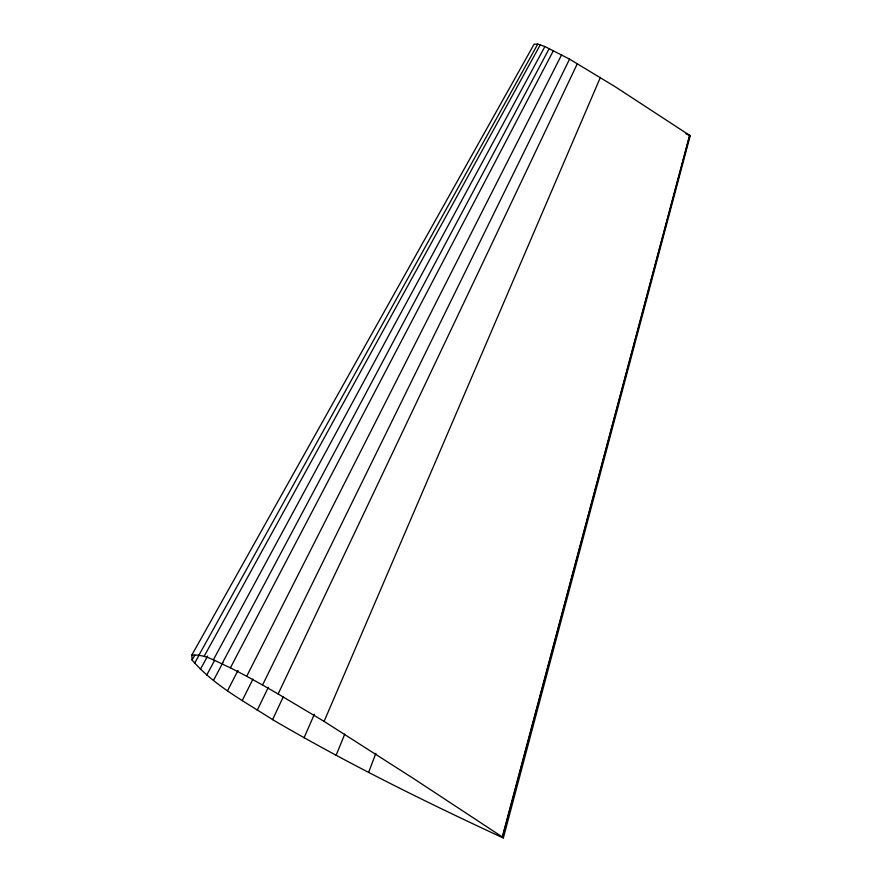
<?xml version="1.0" encoding="UTF-8"?>
<svg xmlns="http://www.w3.org/2000/svg" width="882" height="882" viewBox="0 0 882 882"><rect width="100%" height="100%" fill="white"/><g stroke="black" fill="none" stroke-linecap="round" stroke-linejoin="round"><path stroke-width="1.32" d="M502.134 837.47C424.11 801.253 346.847 763.117 272.582 719.635C244.711 701.554 213.896 685.612 192.078 660.023L191.802 655.128L534.128 44.166L537.744 44.1L544.911 46.548L569.574 59.138L615.404 86.877L690.198 135.718L503.357 837.9L502.134 837.47L689.581 135.508L685.942 133.821M503.357 837.9L502.564 837.117L689.801 135.332M368.632 772.378L375.842 753.36M336.097 755.301L344.807 734.022M502.564 837.117L413.757 778.685L324.102 721.388L600.399 77.351M304.036 737.793L314.345 714.321M272.582 719.635L283.442 696.493M324.102 721.388L278.128 693.969L577.368 63.625M257.224 710.253L268.371 687.276M278.128 693.969L262.56 685.016L569.574 59.138M242.186 700.628L253.002 679.03M262.56 685.016L246.706 676.251L561.636 54.75M227.556 690.694L238.008 670.452M191.802 655.128C205.749 653.904 218.03 662.658 230.411 667.795L553.466 50.506M222.01 663.749L549.265 48.488M213.499 680.364L222.914 662.647M206.774 674.973L214.624 660.42M213.323 659.901L544.911 46.548M200.368 669.361L207.634 656.087M204.095 656.417L540.291 44.806M199.034 655.006L537.744 44.1M194.536 663.352L199.2 654.94M192.078 660.023L194.757 655.227M689.581 135.508L690.198 135.718M230.411 667.795L246.706 676.251"/></g></svg>
